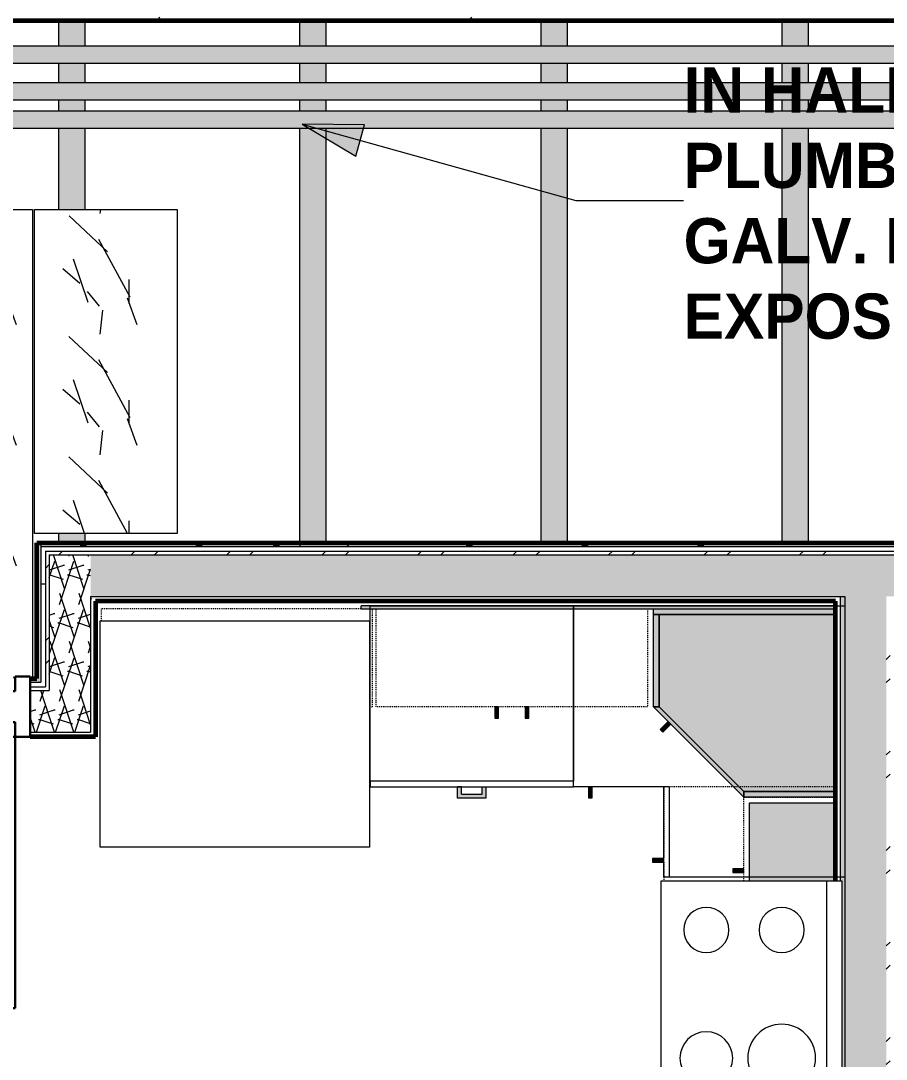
# Model space of a CAD drawing. Header units: inches. Extents: x -4169 to -1846, y 9706 to 12377.
# Drawn here: x -3028.7 to -2913.8, y 11579.8 to 11717.6 of the extents above; entities that cross this region are included whole.
import ezdxf

# ---------------------------------------------------------------- set-up
doc = ezdxf.new("R2010")
doc.units = ezdxf.units.IN
doc.header["$MEASUREMENT"] = 0
doc.linetypes.add('Dash', pattern=[0.25, 0.125, -0.125])
for name, color, linetype, lineweight in [('0-1', 7, 'Continuous', 5), ('0-2', 50, 'Continuous', 18), ('A-CLNG', 13, 'Continuous', 18), ('A-CLNG-PATT-1', 252, 'Continuous', 18), ('A-DOOR', 31, 'Continuous', 18), ('A-DOOR-6', 31, 'Continuous', 30), ('A-DOOR-7', 31, 'Continuous', 9), ('A-DOOR-FRAM', 31, 'Continuous', 30), ('A-WALL', 113, 'Continuous', 18), ('A-WALL-2', 96, 'Continuous', 5), ('A-WALL-5', 50, 'Continuous', 18), ('A-WALL-PATT-4', 111, 'Continuous', 9), ('G-ANNO-TEXT', 231, 'Continuous', 9), ('I-WALL', 2, 'Continuous', 18), ('I-WALL-2', 2, 'Continuous', 5), ('I-WALL-3', 2, 'Continuous', 60), ('P-PIPE', 3, 'Continuous', 9), ('P-PIPE-1', 3, 'Continuous', 5), ('Q-CASE', 31, 'Continuous', 9), ('Q-CASE-1', 9, 'Continuous', 9), ('Q-CASE-3', 250, 'Continuous', 9), ('Q-CASE-4', 250, 'Dash', 9), ('Q-CASE-5', 254, 'Continuous', 9), ('Q-CASE-HDLN-1', 250, 'Dash', 9), ('Q-SPCQ-1', 250, 'Continuous', 9), ('S-BEAM', 12, 'Continuous', 9)]:
    doc.layers.add(name, color=color, linetype=linetype, lineweight=lineweight)
doc.styles.add('Century Gothic_B', font='GOTHICB.TTF', dxfattribs={"height": 6})
pattern_1 = [(0, (0, 0), (20.48, 5.12), [0.845, -14.515, 0.845, -14.515, -81.92]), (0, (0, 0), (20.48, 5.12), [-30.72, 0.845, -29.875, 0.845, -14.515, -35.84]), (0, (0, 0), (20.48, 5.12), [-76.8, 0.845, -9.395, 0.845, -24.755]), (120, (7.68, 2.56), (-14.67405, 15.1762003), [0.845, -14.515, 0.845, -14.515, -81.92]), (120, (7.68, 2.56), (-14.67405, 15.1762003), [-30.72, 0.845, -29.875, 0.845, -14.515, -35.84]), (120, (7.68, 2.56), (-14.67405, 15.1762003), [-76.8, 0.845, -9.395, 0.845, -24.755]), (240, (10.24, 12.8), (-5.80595, -20.2962003), [0.845, -14.515, 0.845, -14.515, -81.92]), (240, (10.24, 12.8), (-5.80595, -20.2962003), [-30.72, 0.845, -29.875, 0.845, -14.515, -35.84]), (240, (10.24, 12.8), (-5.80595, -20.2962003), [-76.8, 0.845, -9.395, 0.845, -24.755])]
pattern_2 = [(45, (0, 0), (-6.335677, 6.335677), []), (45, (0, 9.6), (-6.335677, 6.335677), [])]
pattern_3 = [(161.57, (0.32, 0.32), (-2.560496185, -0.000537386), [0, -18.214, 2.022, 0]), (18.43, (-0.32, 0.32), (-2.560496185, 0.000537386), [0, -18.214, 2.022, 0]), (108.43, (0.32, 0.32), (1.27922091, -6.400876726), [6.07, -14.166]), (71.57, (-0.32, 0.32), (1.27922091, 6.400876726), [6.07, -14.166])]

# ---------------------------------------------------------------- blocks, each defined once
blk = doc.blocks.new('Refrigerator_-_Side-by-Side_6047 - 36_ X 30_-1372843-ENLARGED RCP - 2ND FLOOR PLAN')
at = {"layer": 'Q-SPCQ-1'}
for p, q in [((-17.88, 15.58), (17.87, 15.58)), ((-17.88, -14.42), (-17.88, 15.58)), ((17.87, 15.58), (17.87, -14.42)), ((17.87, -14.42), (-17.88, -14.42))]:
    blk.add_line(p, q, dxfattribs=at)
blk = doc.blocks.new('Range - 24_ x 30_-2553768-ENLARGED RCP - 2ND FLOOR PLAN')
at = {"layer": 'Q-SPCQ-1'}
for p, q in [((0, 0), (30, 0)), ((0, -24), (0, 0)), ((30, 0), (30, -24)), ((0, -22), (30, -22)), ((30, -24), (0, -24))]:
    blk.add_line(p, q, dxfattribs=at)
for centre, radius, start, end in [((6.5, -6), 3.5, 360, 180), ((23.5, -6), 3, 0, 180), ((6.5, -6), 3.5, 180, 0), ((23.5, -6), 3, 180, 0), ((6.5, -16), 4.5, 0, 180), ((23.5, -16), 3, 360, 180), ((6.5, -16), 4.5, 180, 0), ((23.5, -16), 3, 180, 0)]:
    blk.add_arc(centre, radius, start, end, dxfattribs=at)
blk = doc.blocks.new('OD_CW_Countertop - OD_CW_Countertop-2603730-ENLARGED RCP - 2ND FLOOR PLAN')
at = {"layer": 'Q-CASE-HDLN-1'}
for p, q in [((0.74, 22.75), (0.74, 0)), ((70.24, 0), (70.24, 22.75)), ((0.74, 0), (10.24, 0)), ((10.73, 0), (13.24, 0)), ((43.24, 0), (48.86, 0)), ((49.36, 0), (52.11, 0)), ((52.61, 0), (60.25, 0)), ((60.74, 0), (70.24, 0))]:
    blk.add_line(p, q, dxfattribs=at)
blk = doc.blocks.new('300 Series Wall Hung Cabinet_302 - 36_ x 36_-2570919-ENLARGED RCP - 2ND FLOOR PLAN')
at = {"layer": 'Q-CASE-1'}
for points in [[(-2.25, 14.69), (-2.25, 13.19), (-1.76, 13.19), (-1.76, 14.69)], [(1.75, 14.69), (1.75, 13.19), (2.24, 13.19), (2.24, 14.69)]]:
    blk.add_hatch(color=256, dxfattribs=at).paths.add_polyline_path(points, flags=0)
at = {"layer": 'Q-CASE-3'}
for p, q in [((-1.76, 14.69), (-2.25, 14.69)), ((-2.25, 14.69), (-2.25, 13.19)), ((-1.76, 13.19), (-1.76, 14.69)), ((2.24, 14.69), (1.75, 14.69)), ((1.75, 14.69), (1.75, 13.19)), ((2.24, 13.19), (2.24, 14.69)), ((-2.25, 13.19), (-1.76, 13.19)), ((1.75, 13.19), (2.24, 13.19))]:
    blk.add_line(p, q, dxfattribs=at)
at = {"layer": 'Q-CASE-4'}
for p, q in [((-18, 0.19), (-18, 13.19)), ((-18, 13.19), (18, 13.19)), ((18, 13.19), (18, 0.19))]:
    blk.add_line(p, q, dxfattribs=at)
blk = doc.blocks.new('300 Series Wall Hung Cabinet_302 - 18_ x 36_-V66-ENLARGED RCP - 2ND FLOOR PLAN')
at = {"layer": 'Q-CASE-4'}
for p, q in [((16.49, -0.19), (-18, -0.19)), ((-18, -0.19), (-18, -1.81)), ((18, -13.19), (18, -0.19)), ((17.61, -13.19), (18, -13.19))]:
    blk.add_line(p, q, dxfattribs=at)
blk = doc.blocks.new('Base Cabinet 3 Drawer 230 - Base Cabinet 3 Drawer 230 27_-2571739-ENLARGED RCP - 2ND FLOOR PLAN')
at = {"layer": 'Q-CASE-5'}
blk.add_hatch(color=256, dxfattribs=at).paths.add_polyline_path([(2.61, -25.5), (2.61, -24), (2.11, -24), (2.11, -25), (-0.64, -25), (-0.64, -24), (-1.14, -24), (-1.14, -25.5)], flags=0)
at = {"layer": 'Q-CASE-3'}
for p, q in [((-12.76, -23.25), (-12.76, 0)), ((-12.76, 0), (14.24, 0)), ((14.24, 0), (14.24, -23.25)), ((-12.76, -23.25), (-12.76, -24)), ((14.24, -23.25), (-12.76, -23.25)), ((14.24, -24), (14.24, -23.25)), ((-12.76, -24), (14.24, -24)), ((-0.64, -24), (-1.14, -24)), ((-1.14, -25.5), (-1.14, -24)), ((-0.64, -25), (-0.64, -24)), ((2.11, -25), (2.11, -24)), ((2.11, -24), (2.61, -24)), ((2.61, -24), (2.61, -25.5)), ((2.61, -25.5), (-1.14, -25.5)), ((-0.64, -25), (2.11, -25))]:
    blk.add_line(p, q, dxfattribs=at)
blk = doc.blocks.new('308 - 308-2535196-ENLARGED RCP - 2ND FLOOR PLAN')
at = {"layer": 'Q-CASE'}
blk.add_hatch(color=256, dxfattribs=at).paths.add_polyline_path([(0, -25.19), (0, -24.44), (-11.25, -13.19), (-12, -13.19), (-0.75, -24.44)], flags=0)
at = {"layer": 'Q-CASE-1'}
for points in [[(12.12, -0.94), (12.12, -0.19), (-12, -0.19), (-12, -0.94), (8.77, -0.94)], [(-11.25, -13.19), (-11.25, -0.94), (-12, -0.94), (-12, -13.19)], [(12.12, -24.44), (12.12, -0.94), (-11.25, -0.94), (-11.25, -13.19), (0, -24.44), (8.77, -24.44)], [(12.12, -25.19), (12.12, -24.44), (0, -24.44), (0, -25.19), (8.77, -25.19)]]:
    blk.add_hatch(color=256, dxfattribs=at).paths.add_polyline_path(points, flags=0)
at = {"layer": 'Q-CASE-5'}
blk.add_hatch(color=256, dxfattribs=at).paths.add_polyline_path([(-10.76, -16.55), (-9.7, -15.49), (-10.05, -15.14), (-11.11, -16.2)], flags=0)
at = {"layer": 'Q-CASE'}
for p, q in [((0, -25.19), (-12, -13.19)), ((-12, -13.19), (-11.25, -13.19)), ((-11.25, -13.19), (0, -24.44)), ((0, -24.44), (0, -25.19))]:
    blk.add_line(p, q, dxfattribs=at)
at = {"layer": 'Q-CASE-3'}
for p, q in [((-12, -0.94), (-12, -0.19)), ((-12, -13.19), (-12, -0.94)), ((-12, -0.94), (-11.25, -0.94)), ((12.12, -0.94), (-12, -0.94)), ((-11.25, -13.19), (-11.25, -0.94)), ((-11.25, -0.94), (12.12, -0.94)), ((-11.25, -0.94), (-11.25, -13.19)), ((-11.25, -13.19), (-12, -13.19)), ((0, -24.44), (-11.25, -13.19)), ((-10.05, -15.14), (-11.11, -16.2)), ((-11.11, -16.2), (-10.76, -16.55)), ((-10.76, -16.55), (-9.7, -15.49)), ((12.12, -24.44), (0, -24.44)), ((0, -25.19), (0, -24.44)), ((0, -24.44), (12.12, -24.44)), ((12.12, -25.19), (0, -25.19))]:
    blk.add_line(p, q, dxfattribs=at)
blk = doc.blocks.new('Base Cabinet Corner 197 - Base Cabinet Corner 197-2565125-ENLARGED RCP - 2ND FLOOR PLAN')
at = {"layer": 'Q-CASE-5'}
for points in [[(10.73, -25.38), (10.73, -24), (10.24, -24), (10.24, -25.5), (10.73, -25.5)], [(2.23, -33.51), (0.73, -33.51), (0.73, -34), (2.23, -34)]]:
    blk.add_hatch(color=256, dxfattribs=at).paths.add_polyline_path(points, flags=0)
at = {"layer": 'Q-CASE-3'}
for p, q in [((-23.26, 0), (12.74, 0)), ((-23.26, -36), (-23.26, 0)), ((12.74, 0), (12.74, -24)), ((0.74, -23.25), (0.74, -36)), ((12.74, -23.25), (0.74, -23.25)), ((0.74, -23.25), (0.74, -24)), ((0.74, -24), (0.74, -36)), ((12.74, -24), (0.74, -24)), ((10.73, -24), (10.24, -24)), ((10.24, -24), (10.24, -25.5)), ((10.73, -25.5), (10.73, -24)), ((10.24, -25.5), (10.73, -25.5)), ((2.23, -33.51), (0.73, -33.51)), ((0.73, -33.51), (0.73, -34)), ((0.73, -34), (2.23, -34)), ((2.23, -34), (2.23, -33.51)), ((0.74, -36), (-23.26, -36))]:
    blk.add_line(p, q, dxfattribs=at)
blk = doc.blocks.new('300 Series Wall Hung Cabinet_301 - 12_-2218017-ENLARGED RCP - 2ND FLOOR PLAN')
at = {"layer": 'Q-CASE-1'}
for points in [[(-4, 13.19), (-3.51, 13.19), (-3.51, 14.69), (-4, 14.69)], [(-5.12, 1.31), (-5.12, 1.06), (5.25, 1.06), (5.25, 12.44), (-5.12, 12.44), (-5.12, 4.42)]]:
    blk.add_hatch(color=256, dxfattribs=at).paths.add_polyline_path(points, flags=0)
at = {"layer": 'Q-CASE-3'}
for p, q in [((-3.51, 14.69), (-4, 14.69)), ((-4, 14.69), (-4, 13.19)), ((-3.51, 13.19), (-3.51, 14.69)), ((-5.12, 12.44), (5.25, 12.44)), ((-4, 13.19), (-3.51, 13.19)), ((5.25, 12.44), (5.25, 1.06))]:
    blk.add_line(p, q, dxfattribs=at)
at = {"layer": 'Q-CASE-4'}
for p, q in [((-5.12, 13.19), (6, 13.19)), ((6, 13.19), (6, 1.06))]:
    blk.add_line(p, q, dxfattribs=at)
blk = doc.blocks.new('CTR - 1st Phase - Unit Layouts_rvt-1-ENLARGED RCP - 2ND FLOOR PLAN')
at = {"layer": 'A-WALL-2'}
blk.add_hatch(color=256, dxfattribs=at).paths.add_polyline_path([(-2943.95, 11639.61), (-2920.57, 11639.62), (-2920.57, 11639.99), (-2983.52, 11639.99), (-2983.52, 11639.61), (-2982.4, 11639.61)], flags=0)
at = {"layer": 'A-WALL-5'}
for p, q in [((-2920.57, 11639.99), (-2983.52, 11639.99)), ((-2983.52, 11639.61), (-2983.52, 11639.99)), ((-2983.52, 11639.61), (-2920.57, 11639.61))]:
    blk.add_line(p, q, dxfattribs=at)
at = {"layer": '0-2'}
for name, p in [('300 Series Wall Hung Cabinet_302 - 18_ x 36_-V66-ENLARGED RCP - 2ND FLOOR PLAN', (-3000.01, 11639.8)), ('Base Cabinet 3 Drawer 230 - Base Cabinet 3 Drawer 230 27_-2571739-ENLARGED RCP - 2ND FLOOR PLAN', (-2969.56, 11639.99)), ('308 - 308-2535196-ENLARGED RCP - 2ND FLOOR PLAN', (-2932.7, 11639.8))]:
    blk.add_blockref(name, p, dxfattribs=at)
for name, p, rotation in [('300 Series Wall Hung Cabinet_302 - 36_ x 36_-2570919-ENLARGED RCP - 2ND FLOOR PLAN', (-2963.51, 11639.8), 180), ('Base Cabinet Corner 197 - Base Cabinet Corner 197-2565125-ENLARGED RCP - 2ND FLOOR PLAN', (-2919.32, 11616.73), 269.9999999999656), ('Refrigerator_-_Side-by-Side_6047 - 36_ X 30_-1372843-ENLARGED RCP - 2ND FLOOR PLAN', (-3000.27, 11623.57), 180), ('OD_CW_Countertop - OD_CW_Countertop-2603730-ENLARGED RCP - 2ND FLOOR PLAN', (-2943.32, 11616.73), 269.9999999999942), ('300 Series Wall Hung Cabinet_301 - 12_-2218017-ENLARGED RCP - 2ND FLOOR PLAN', (-2919.51, 11608.61), 89.9999999999676), ('Range - 24_ x 30_-2553768-ENLARGED RCP - 2ND FLOOR PLAN', (-2943.7, 11573.49), 89.99999999998573)]:
    blk.add_blockref(name, p, dxfattribs=dict(at, rotation=rotation))
blk = doc.blocks.new('Dimension Lumber - LVL - 3_5X5_5-V183-ENLARGED RCP - 2ND FLOOR PLAN')
at = {"layer": 'S-BEAM'}
h = blk.add_hatch(color=256, dxfattribs=at)
h.paths.add_polyline_path([(34.62, -1.75), (34.62, 1.75), (33.37, 1.75), (33.37, -1.75), (34.24, -1.75)], flags=0)
h.paths.add_polyline_path([(-9.6, -1.75), (-9.6, 1.75), (-20.31, 1.75), (-20.31, -1.75), (-13.95, -1.75)], flags=0)
h.paths.add_polyline_path([(-22.69, 1.75), (-24.07, 1.75), (-24.07, -1.75), (-22.69, -1.75)], flags=0)
h.paths.add_polyline_path([(-26.45, -1.75), (-26.45, 1.75), (-28.94, 1.75), (-28.94, -1.75)], flags=0)
h.paths.add_polyline_path([(-31.32, -1.75), (-31.32, 1.75), (-34.63, 1.75), (-34.63, -1.75), (-34.05, -1.75)], flags=0)
for p, q in [((-34.63, 1.75), (-31.32, 1.75)), ((-28.94, 1.75), (-26.45, 1.75)), ((-24.07, 1.75), (-22.69, 1.75)), ((-20.31, 1.75), (-9.6, 1.75)), ((33.37, 1.75), (34.62, 1.75)), ((-34.63, -1.75), (-31.32, -1.75)), ((-28.94, -1.75), (-26.45, -1.75)), ((-24.07, -1.75), (-22.69, -1.75)), ((-20.31, -1.75), (-9.6, -1.75)), ((33.37, -1.75), (34.62, -1.75))]:
    blk.add_line(p, q, dxfattribs=at)
blk = doc.blocks.new('Dimension Lumber - LVL - 3_5X5_5-V184-ENLARGED RCP - 2ND FLOOR PLAN')
at = {"layer": 'S-BEAM'}
h = blk.add_hatch(color=256, dxfattribs=at)
h.paths.add_polyline_path([(34.62, 1.75), (-20.31, 1.75), (-20.31, -1.75), (34.62, -1.75), (34.62, -1.54)], flags=0)
h.paths.add_polyline_path([(-22.69, -1.75), (-22.69, 1.75), (-24.07, 1.75), (-24.07, -1.75), (-24, -1.75)], flags=0)
h.paths.add_polyline_path([(-26.45, 1.75), (-28.94, 1.75), (-28.94, -1.75), (-26.45, -1.75), (-26.45, -1.54)], flags=0)
h.paths.add_polyline_path([(-31.32, -1.54), (-31.32, 1.75), (-34.63, 1.75), (-34.63, -1.75), (-31.32, -1.75)], flags=0)
for p, q in [((-34.63, 1.75), (-31.32, 1.75)), ((-28.94, 1.75), (-26.45, 1.75)), ((-24.07, 1.75), (-22.69, 1.75)), ((-20.31, 1.75), (34.62, 1.75)), ((-34.63, -1.75), (-31.32, -1.75)), ((-28.94, -1.75), (-26.45, -1.75)), ((-24.07, -1.75), (-22.69, -1.75)), ((-20.31, -1.75), (34.62, -1.75))]:
    blk.add_line(p, q, dxfattribs=at)
blk = doc.blocks.new('HOLLOW METAL - UNIT DOOR-2160819-ENLARGED RCP - 2ND FLOOR PLAN')
at = {"layer": 'A-DOOR-6'}
for p, q in [((16.25, -4.125), (18, -4.125)), ((16.25, -40.125), (16.25, -4.125)), ((18, -4.125), (18, -40.125)), ((18, -40.125), (16.25, -40.125))]:
    blk.add_line(p, q, dxfattribs=at)
at = {"layer": 'A-DOOR-7'}
blk.add_arc((18, -4.125), 36, 180, 270, dxfattribs=at)
at = {"layer": 'A-DOOR-FRAM'}
for p, q in [((-20, 3.875), (-18, 3.875)), ((-20, -4.125), (-20, 3.875)), ((-18, 3.875), (-18, 1.9375)), ((18, 3.875), (20, 3.875)), ((18, 1.9375), (18, 3.875)), ((20, 3.875), (20, -4.125)), ((-18, 1.9375), (-17.375, 1.9375)), ((-17.375, 1.9375), (-17.375, -2.1875)), ((17.375, 1.9375), (18, 1.9375)), ((17.375, -2.1875), (17.375, 1.9375)), ((-18, -2.1875), (-18, -4.125)), ((-17.375, -2.1875), (-18, -2.1875)), ((18, -2.1875), (17.375, -2.1875)), ((18, -4.125), (18, -2.1875)), ((-18, -4.125), (-20, -4.125)), ((20, -4.125), (18, -4.125))]:
    blk.add_line(p, q, dxfattribs=at)

msp = doc.modelspace()

# ---------------------------------------------------------------- hatches: boundary and pattern name
at = {"layer": 'A-CLNG-PATT-1'}
h = msp.add_hatch(dxfattribs=at)
h.set_pattern_fill('FP_55', color=256, style=0, pattern_type=2)
h.set_pattern_definition([(108.435, (4.16, 0), (-16.000521, 32.0003383), [6.072, -44.525]), (139.399, (2.24, 5.76), (-96.00016541, 79.9998798), [2.95, -144.562]), (136.848, (16, 7.68), (-240.00202852, 223.9982064), [7.018, -343.889]), (109.983, (10.88, 12.48), (-47.99971113, 127.99986808), [3.746, -183.53]), (90, (9.6, 0), (-16, 16), [3.2, -12.8]), (118.443, (9.6, 3.2), (112.0002199, -207.99937941), [8.734, -427.981]), (84.289, (5.44, 10.88), (-16.00092206, -143.99947947), [3.216, -157.582]), (129.806, (5.76, 14.08), (64.00060153, -80.0001644), [2.499, -122.465])])
h.paths.add_polyline_path([(-3027.11, 11630.36), (-3027.11, 11692.59), (-3065.26, 11692.59), (-3065.26, 11630.36), (-3029.42, 11630.36), (-3029.42, 11630.61), (-3027.42, 11630.61), (-3027.42, 11630.36)], flags=0)
h.paths.add_polyline_path([(-3075.88, 11630.36), (-3067.42, 11630.36), (-3067.42, 11630.61), (-3065.51, 11630.61), (-3065.51, 11692.59), (-3084.46, 11692.59), (-3084.46, 11648.36), (-3083.75, 11648.36), (-3083.75, 11630.36)], flags=0)
h.paths.add_polyline_path([(-3007.91, 11649.61), (-3007.91, 11692.59), (-3026.86, 11692.59), (-3026.86, 11649.61), (-3020.85, 11649.61)], flags=0)
at = {"layer": 'A-WALL-PATT-4'}
h = msp.add_hatch(dxfattribs=at)
h.set_pattern_fill('FP_1', color=256, style=0, pattern_type=2)
h.set_pattern_definition(pattern_1)
h.paths.add_polyline_path([(-2798.02, 11717.61), (-2798.02, 11718.11), (-3073, 11718.11), (-3073, 11717.61), (-2798.23, 11717.61)], flags=0)
h = msp.add_hatch(dxfattribs=at)
h.set_pattern_fill('FP_1', color=256, style=0, pattern_type=2)
h.set_pattern_definition(pattern_1)
h.paths.add_polyline_path([(-2779.47, 11647.86), (-2778.85, 11647.86), (-2778.85, 11648.36), (-3026.02, 11648.36), (-3026.02, 11647.86), (-2779.97, 11647.86)], flags=0)
h = msp.add_hatch(dxfattribs=at)
h.set_pattern_fill('FP_1', color=256, style=0, pattern_type=2)
h.set_pattern_definition(pattern_1)
h.paths.add_polyline_path([(-3025.4, 11629.24), (-3025.4, 11647.86), (-3026.02, 11647.86), (-3026.02, 11629.24)], flags=0)
h = msp.add_hatch(dxfattribs=at)
h.set_pattern_fill('FP_1', color=256, style=0, pattern_type=2)
h.set_pattern_definition(pattern_1)
h.paths.add_polyline_path([(-2890.16, 11647.24), (-2779.47, 11647.24), (-2779.47, 11647.86), (-3025.4, 11647.86), (-3025.4, 11647.24), (-2907.05, 11647.24)], flags=0)
h = msp.add_hatch(dxfattribs=at)
h.set_pattern_fill('FP_38', color=256, style=0, pattern_type=2)
h.set_pattern_definition(pattern_2)
h.paths.add_polyline_path([(-3025.4, 11628.74), (-3024.9, 11628.74), (-3024.9, 11647.24), (-3025.4, 11647.24), (-3025.4, 11628.98)], flags=0)
h = msp.add_hatch(dxfattribs=at)
h.set_pattern_fill('FP_38', color=256, style=0, pattern_type=2)
h.set_pattern_definition(pattern_2)
h.paths.add_polyline_path([(-2907.05, 11646.74), (-2779.97, 11646.74), (-2779.99, 11647.24), (-3024.9, 11647.24), (-3024.9, 11646.74), (-2923.93, 11646.74)], flags=0)
h = msp.add_hatch(dxfattribs=at)
h.set_pattern_fill('FP_2', color=256, style=0, pattern_type=2)
h.set_pattern_definition(pattern_3)
h.paths.add_polyline_path([(-3019.4, 11623.24), (-3019.4, 11646.74), (-3024.9, 11646.74), (-3024.9, 11623.24)], flags=0)
h = msp.add_hatch(dxfattribs=at)
h.set_pattern_fill('FP_2', color=256, style=0, pattern_type=2)
h.set_pattern_definition(pattern_3)
h.paths.add_polyline_path([(-2785.47, 11641.24), (-2785.47, 11646.74), (-3019.4, 11646.74), (-3019.4, 11641.24), (-2786.1, 11641.24)], flags=0)
h = msp.add_hatch(dxfattribs=at)
h.set_pattern_fill('FP_1', color=256, style=0, pattern_type=2)
h.set_pattern_definition(pattern_1)
h.paths.add_polyline_path([(-3019.4, 11622.61), (-3018.77, 11622.61), (-3018.77, 11641.24), (-3019.4, 11641.24), (-3019.4, 11623.24)], flags=0)
h = msp.add_hatch(dxfattribs=at)
h.set_pattern_fill('FP_1', color=256, style=0, pattern_type=2)
h.set_pattern_definition(pattern_1)
h.paths.add_polyline_path([(-2856.4, 11640.61), (-2786.1, 11640.61), (-2786.1, 11641.24), (-2912.7, 11641.24), (-2912.7, 11640.61), (-2865.85, 11640.61)], flags=0)
h.paths.add_polyline_path([(-2991.46, 11640.61), (-2919.95, 11640.61), (-2919.95, 11641.24), (-3018.77, 11641.24), (-3018.77, 11640.61), (-3018.15, 11640.61)], flags=0)
h = msp.add_hatch(dxfattribs=at)
h.set_pattern_fill('FP_1', color=256, style=0, pattern_type=2)
h.set_pattern_definition(pattern_1)
h.paths.add_polyline_path([(-2919.95, 11255.64), (-2919.95, 11328.28), (-2920.57, 11328.28), (-2920.57, 11255.64)], flags=0)
h.paths.add_polyline_path([(-2919.95, 11400.28), (-2919.95, 11517.74), (-2920.57, 11517.74), (-2920.57, 11400.28)], flags=0)
h.paths.add_polyline_path([(-2919.95, 11522.49), (-2919.95, 11573.49), (-2920.57, 11573.49), (-2920.57, 11522.49)], flags=0)
h.paths.add_polyline_path([(-2919.95, 11603.49), (-2919.95, 11640.61), (-2920.57, 11640.61), (-2920.57, 11603.49), (-2920.45, 11603.49)], flags=0)
h = msp.add_hatch(dxfattribs=at)
h.set_pattern_fill('FP_2', color=256, style=0, pattern_type=2)
h.set_pattern_definition(pattern_3)
h.paths.add_polyline_path([(-2919.32, 11255.64), (-2913.82, 11255.64), (-2913.82, 11377.43), (-2913.95, 11377.43), (-2913.95, 11407.43), (-2913.82, 11407.43), (-2913.82, 11641.24), (-2919.32, 11641.24), (-2919.32, 11274.66)], flags=0)
h = msp.add_hatch(dxfattribs=at)
h.set_pattern_fill('FP_38', color=256, style=0, pattern_type=2)
h.set_pattern_definition(pattern_2)
h.paths.add_polyline_path([(-2913.32, 11255.64), (-2913.32, 11377.43), (-2913.82, 11377.43), (-2913.82, 11255.64)], flags=0)
h.paths.add_polyline_path([(-2913.52, 11407.43), (-2913.32, 11407.43), (-2913.32, 11447.86), (-2913.82, 11447.86), (-2913.82, 11407.43)], flags=0)
h.paths.add_polyline_path([(-2913.32, 11451.36), (-2913.32, 11641.24), (-2913.82, 11641.24), (-2913.82, 11451.36), (-2913.58, 11451.36)], flags=0)
h = msp.add_hatch(dxfattribs=at)
h.set_pattern_fill('FP_2', color=256, style=0, pattern_type=2)
h.set_pattern_definition(pattern_3)
h.paths.add_polyline_path([(-3026.52, 11623.24), (-3024.9, 11623.24), (-3024.9, 11628.74), (-3027.42, 11628.74), (-3027.42, 11623.24)], flags=0)
h.paths.add_polyline_path([(-3075.88, 11623.24), (-3067.42, 11623.24), (-3067.42, 11628.74), (-3085.37, 11628.74), (-3085.37, 11623.24), (-3082.95, 11623.24)], flags=0)
h = msp.add_hatch(dxfattribs=at)
h.set_pattern_fill('FP_38', color=256, style=0, pattern_type=2)
h.set_pattern_definition(pattern_2)
h.paths.add_polyline_path([(-3084.86, 11628.74), (-3067.42, 11628.74), (-3067.42, 11629.24), (-3084.87, 11629.24), (-3084.87, 11628.74)], flags=0)
h.paths.add_polyline_path([(-3025.4, 11628.74), (-3025.4, 11629.24), (-3027.42, 11629.24), (-3027.42, 11628.74), (-3026.52, 11628.74)], flags=0)
at = {"layer": 'G-ANNO-TEXT'}
msp.add_hatch(color=256, dxfattribs=at).paths.add_polyline_path([(-2991.34, 11703.88), (-2984.21, 11699.67), (-2983.05, 11703.8)], flags=0)
at = {"layer": 'I-WALL'}
msp.add_hatch(color=256, dxfattribs=at).paths.add_polyline_path([(-3026.52, 11629.86), (-3026.02, 11629.86), (-3026.02, 11648.36), (-3026.52, 11648.36), (-3026.52, 11629.99)], flags=0)
at = {"layer": 'I-WALL-2'}
h = msp.add_hatch(color=256, dxfattribs=at)
h.paths.add_polyline_path([(-2919.95, 11255.64), (-2919.32, 11255.64), (-2919.32, 11328.28), (-2919.95, 11328.28), (-2919.95, 11274.66)], flags=0)
h.paths.add_polyline_path([(-2919.71, 11400.28), (-2919.32, 11400.28), (-2919.32, 11517.74), (-2919.95, 11517.74), (-2919.95, 11400.28)], flags=0)
h.paths.add_polyline_path([(-2919.95, 11522.49), (-2919.32, 11522.49), (-2919.32, 11641.24), (-2919.95, 11641.24), (-2919.95, 11603.49), (-2919.7, 11603.49), (-2919.7, 11573.49), (-2919.95, 11573.49), (-2919.95, 11544.45)], flags=0)
h = msp.add_hatch(color=256, dxfattribs=at)
h.paths.add_polyline_path([(-3075.88, 11629.86), (-3067.42, 11629.86), (-3067.42, 11630.36), (-3083.75, 11630.36), (-3083.73, 11629.86)], flags=0)
h.paths.add_polyline_path([(-3027.11, 11629.86), (-3026.52, 11629.86), (-3026.52, 11630.36), (-3027.42, 11630.36), (-3027.42, 11629.86)], flags=0)
at = {"layer": 'P-PIPE-1'}
h = msp.add_hatch(color=256, dxfattribs=at)
h.paths.add_polyline_path([(-2476.53, 11713.12), (-2475.27, 11713.12), (-2476.46, 11714.31), (-2721.68, 11714.29), (-2721.68, 11713.12), (-2484.97, 11713.12)], flags=0)
h.paths.add_polyline_path([(-3435.32, 11713.12), (-2798.23, 11713.12), (-2798.23, 11714.31), (-3435.32, 11714.31), (-3435.32, 11713.13)], flags=0)
h.paths.add_polyline_path([(-2740.63, 11713.12), (-2740.63, 11714.31), (-2740.88, 11714.29), (-2740.88, 11713.12)], flags=0)
h.paths.add_polyline_path([(-2779.28, 11713.12), (-2779.03, 11713.12), (-2779.03, 11714.31), (-2779.28, 11714.29), (-2779.28, 11713.32)], flags=0)
h = msp.add_hatch(color=256, dxfattribs=at)
h.paths.add_polyline_path([(-3435.32, 11711.93), (-2798.23, 11711.96), (-2798.23, 11713.12), (-3435.32, 11713.12), (-3435.32, 11711.93)], flags=0)
h.paths.add_polyline_path([(-2474.08, 11711.93), (-2475.27, 11713.12), (-2721.68, 11713.12), (-2721.68, 11711.93), (-2476.53, 11711.93)], flags=0)
h.paths.add_polyline_path([(-2740.63, 11711.93), (-2740.63, 11713.12), (-2740.88, 11713.12), (-2740.88, 11711.93)], flags=0)
h.paths.add_polyline_path([(-2779.03, 11711.93), (-2779.03, 11713.12), (-2779.28, 11713.12), (-2779.28, 11711.93)], flags=0)
h = msp.add_hatch(color=256, dxfattribs=at)
h.paths.add_polyline_path([(-2873.28, 11708.25), (-2798.23, 11708.25), (-2798.23, 11709.44), (-3435.32, 11709.44), (-3435.32, 11708.25), (-2890.16, 11708.25)], flags=0)
h.paths.add_polyline_path([(-2779.28, 11708.25), (-2779.03, 11708.25), (-2779.03, 11709.44), (-2779.28, 11709.42), (-2779.28, 11708.44)], flags=0)
h.paths.add_polyline_path([(-2470.4, 11708.25), (-2471.58, 11709.44), (-2721.68, 11709.42), (-2721.68, 11708.25), (-2476.53, 11708.25)], flags=0)
h.paths.add_polyline_path([(-2740.88, 11708.25), (-2740.63, 11708.25), (-2740.63, 11709.44), (-2740.88, 11709.42), (-2740.88, 11708.45)], flags=0)
h = msp.add_hatch(color=256, dxfattribs=at)
h.paths.add_polyline_path([(-2860.17, 11707.06), (-2798.23, 11707.09), (-2798.23, 11708.25), (-3435.32, 11708.23), (-3435.32, 11707.06), (-2863.67, 11707.06)], flags=0)
h.paths.add_polyline_path([(-2469.21, 11707.06), (-2470.4, 11708.25), (-2721.68, 11708.25), (-2721.68, 11707.06), (-2476.53, 11707.06)], flags=0)
h.paths.add_polyline_path([(-2740.63, 11707.06), (-2740.63, 11708.25), (-2740.88, 11708.25), (-2740.88, 11707.06)], flags=0)
h.paths.add_polyline_path([(-2779.03, 11707.06), (-2779.03, 11708.25), (-2779.28, 11708.25), (-2779.28, 11707.06)], flags=0)
h = msp.add_hatch(color=256, dxfattribs=at)
h.paths.add_polyline_path([(-2740.88, 11704.49), (-2740.63, 11704.49), (-2740.63, 11705.68), (-2740.88, 11705.66), (-2740.88, 11704.7)], flags=0)
h.paths.add_polyline_path([(-2466.64, 11704.49), (-2467.83, 11705.68), (-2721.68, 11705.67), (-2721.68, 11704.49), (-2468.09, 11704.49)], flags=0)
h.paths.add_polyline_path([(-2907.05, 11704.49), (-2798.23, 11704.49), (-2798.23, 11705.68), (-3435.32, 11705.68), (-3435.32, 11704.49), (-2923.93, 11704.49)], flags=0)
h.paths.add_polyline_path([(-2779.28, 11704.49), (-2779.03, 11704.49), (-2779.03, 11705.68), (-2779.28, 11705.66), (-2779.28, 11704.69)], flags=0)
h = msp.add_hatch(color=256, dxfattribs=at)
h.paths.add_polyline_path([(-2822.63, 11703.3), (-2798.23, 11703.33), (-2798.23, 11704.49), (-3435.32, 11704.49), (-3435.32, 11703.3), (-2828.17, 11703.3)], flags=0)
h.paths.add_polyline_path([(-2465.45, 11703.3), (-2466.64, 11704.49), (-2721.68, 11704.49), (-2721.68, 11703.3), (-2468.09, 11703.3)], flags=0)
h.paths.add_polyline_path([(-2740.63, 11703.3), (-2740.63, 11704.49), (-2740.88, 11704.49), (-2740.88, 11703.3)], flags=0)
h.paths.add_polyline_path([(-2779.28, 11703.3), (-2779.03, 11703.33), (-2779.03, 11704.49), (-2779.28, 11704.49), (-2779.28, 11703.33)], flags=0)

# ---------------------------------------------------------------- linework, layer by layer
at = {"layer": 'A-CLNG'}
for p, q in [((-3065.26, 11692.59), (-3027.11, 11692.59)), ((-3027.11, 11692.59), (-3027.11, 11630.36)), ((-3026.86, 11692.59), (-3007.91, 11692.59)), ((-3026.86, 11649.61), (-3026.86, 11692.59)), ((-3007.91, 11692.59), (-3007.91, 11649.61)), ((-3007.91, 11649.61), (-3026.86, 11649.61))]:
    msp.add_line(p, q, dxfattribs=at)
at = {"layer": 'A-WALL'}
for p, q in [((-3026.02, 11648.36), (-3026.02, 11629.86)), ((-3026.02, 11647.86), (-2778.85, 11647.86)), ((-3025.4, 11647.24), (-2779.47, 11647.24)), ((-3025.4, 11647.24), (-3025.4, 11629.24)), ((-3024.9, 11646.74), (-2779.97, 11646.74)), ((-3024.9, 11646.74), (-3024.9, 11628.74)), ((-3019.4, 11641.24), (-2919.32, 11641.24)), ((-3019.4, 11641.24), (-3019.4, 11623.24)), ((-2919.95, 11641.24), (-2919.95, 11603.49)), ((-2919.32, 11641.24), (-2919.32, 11400.28)), ((-3027.42, 11629.86), (-3026.02, 11629.86)), ((-3027.42, 11629.24), (-3025.4, 11629.24)), ((-3027.42, 11628.74), (-3024.9, 11628.74)), ((-3027.42, 11623.24), (-3019.4, 11623.24))]:
    msp.add_line(p, q, dxfattribs=at)
at = {"layer": 'G-ANNO-TEXT'}
for p, q in [((-2991.34, 11703.88), (-2984.21, 11699.67)), ((-2983.05, 11703.8), (-2991.34, 11703.88)), ((-2991.34, 11703.88), (-2955.02, 11693.75)), ((-2984.21, 11699.67), (-2983.05, 11703.8)), ((-2955.02, 11693.75), (-2940.71, 11693.75))]:
    msp.add_line(p, q, dxfattribs=at)
at = {"layer": 'I-WALL-3'}
for p, q in [((-2797.52, 11717.61), (-3073.5, 11717.61)), ((-3026.52, 11648.36), (-2778.35, 11648.36)), ((-3026.52, 11630.36), (-3026.52, 11648.36)), ((-2920.57, 11640.61), (-3018.77, 11640.61)), ((-3018.77, 11640.61), (-3018.77, 11622.61)), ((-2920.57, 11603.49), (-2920.57, 11640.61)), ((-3027.42, 11630.36), (-3026.52, 11630.36)), ((-3018.77, 11622.61), (-3027.42, 11622.61))]:
    msp.add_line(p, q, dxfattribs=at)
at = {"layer": 'P-PIPE'}
for p, q in [((-3435.32, 11714.31), (-2798.23, 11714.31)), ((-2798.23, 11711.93), (-3435.32, 11711.93)), ((-3435.32, 11709.44), (-2798.23, 11709.44)), ((-2798.23, 11707.06), (-3435.32, 11707.06)), ((-3435.32, 11705.68), (-2798.23, 11705.68)), ((-2798.23, 11703.3), (-3435.32, 11703.3))]:
    msp.add_line(p, q, dxfattribs=at)

# ---------------------------------------------------------------- block references
at = {"layer": '0-1'}
msp.add_blockref('CTR - 1st Phase - Unit Layouts_rvt-1-ENLARGED RCP - 2ND FLOOR PLAN', (0, 0), dxfattribs=at)
at = {"layer": 'A-DOOR'}
msp.add_blockref('HOLLOW METAL - UNIT DOOR-2160819-ENLARGED RCP - 2ND FLOOR PLAN', (-3047.42, 11626.74), dxfattribs=at)
at = {"layer": 'S-BEAM', "rotation": 269.9999999999994}
for name, p in [('Dimension Lumber - LVL - 3_5X5_5-V183-ENLARGED RCP - 2ND FLOOR PLAN', (-3021.92, 11682.99)), ('Dimension Lumber - LVL - 3_5X5_5-V184-ENLARGED RCP - 2ND FLOOR PLAN', (-2989.92, 11682.99)), ('Dimension Lumber - LVL - 3_5X5_5-V184-ENLARGED RCP - 2ND FLOOR PLAN', (-2957.92, 11682.99)), ('Dimension Lumber - LVL - 3_5X5_5-V184-ENLARGED RCP - 2ND FLOOR PLAN', (-2925.92, 11682.99))]:
    msp.add_blockref(name, p, dxfattribs=at)

# ---------------------------------------------------------------- texts
at = {"layer": 'G-ANNO-TEXT', "char_height": 6, "attachment_point": 1, "style": 'Century Gothic_B'}
for s, insert, width in [('IN HALLWAY: EXPOSED', (-2940.71, 11711.43), 111.302), ('PLUMBING (GRAY PVC) AND', (-2940.71, 11701.43), 140.39), ('GALV. ELECT. EMT CONDUIT -', (-2940.71, 11691.43), 141.4), ('EXPOSED JUNTION BOXES', (-2940.71, 11681.43), 126.25)]:
    msp.add_mtext(s, dxfattribs=dict(at, insert=insert, width=width))

doc.saveas('drawing.dxf')
